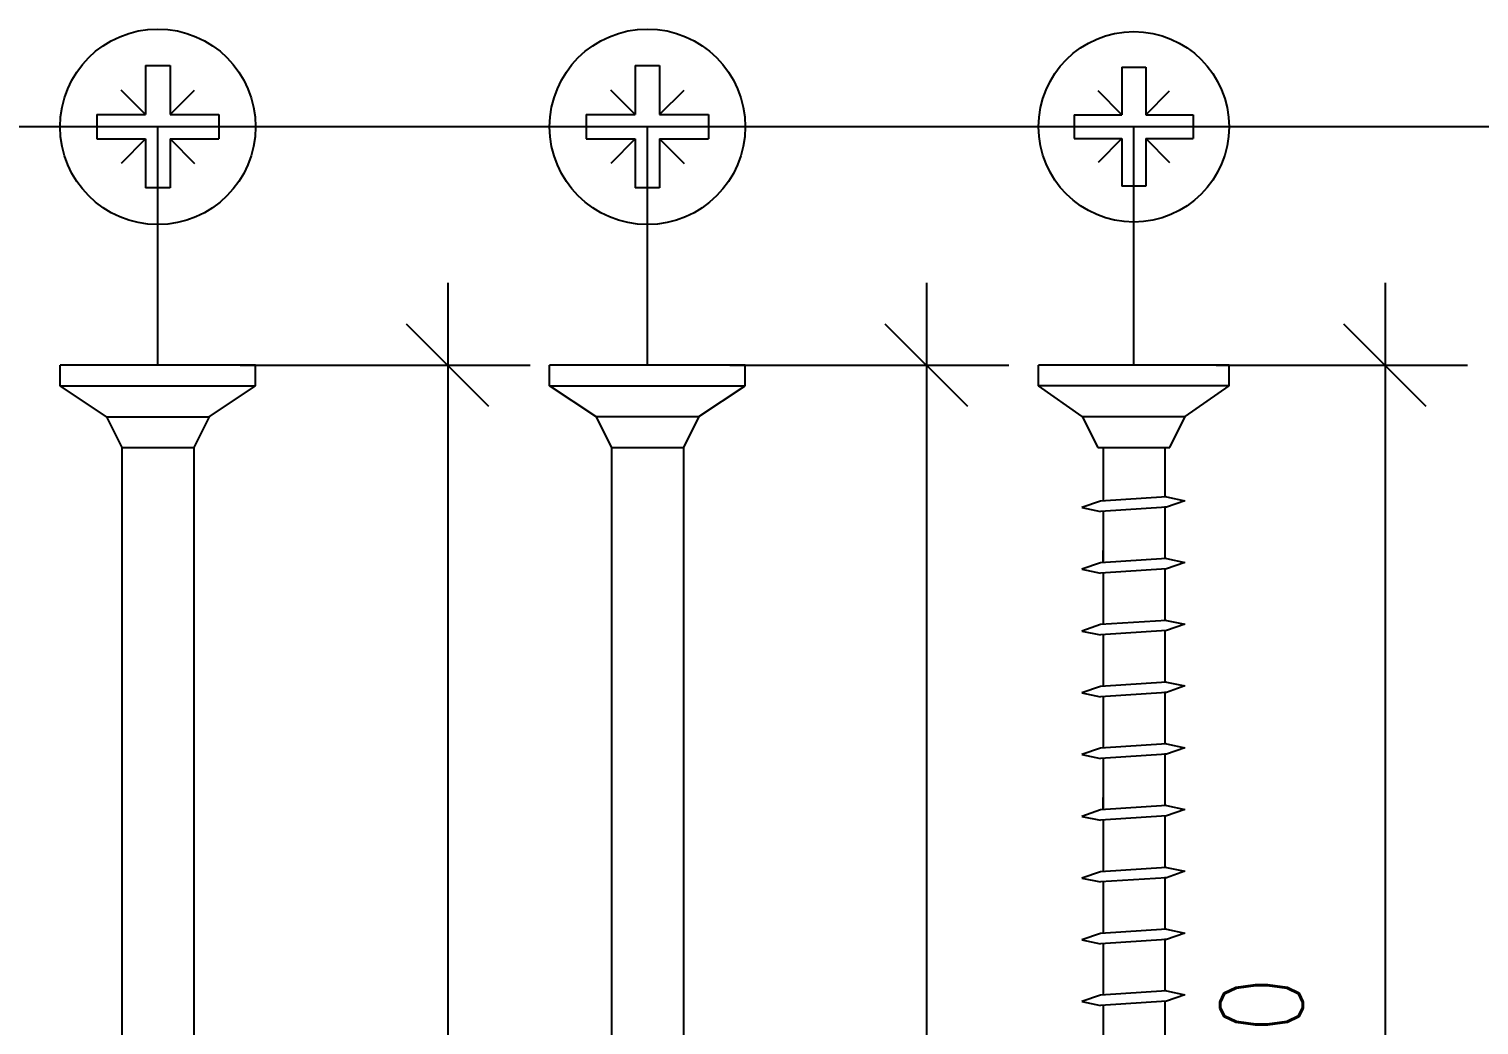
# Model space of a CAD drawing. Header units: millimetres. Extents: x 0 to 23312, y -3206 to 11448.
# Drawn here: x 6686.2 to 6756.6, y -2249.7 to -2201.3 of the extents above; entities that cross this region are included whole.
import ezdxf

# ---------------------------------------------------------------- set-up
doc = ezdxf.new("R2010")
doc.units = ezdxf.units.MM
doc.header["$LTSCALE"] = 10
doc.header["$PDMODE"] = 35
for name, color, linetype in [('02 - Notes & Text', 251, 'Continuous'), ('40 - Detail Outline', 142, 'Continuous'), ('41 - Detail', 7, 'Continuous')]:
    doc.layers.add(name, color=color, linetype=linetype)
doc.styles.add('1-2', font='romans.shx', dxfattribs={"width": 0.8, "height": 4})
doc.dimstyles.new('1-2', dxfattribs={"dimtxt": 4, "dimasz": 4, "dimexe": 4, "dimexo": 4, "dimgap": 4, "dimtad": 1, "dimdec": 0, "dimzin": 0, "dimdsep": 46, "dimtxsty": '1-2', "dimblk": 'OBLIQUE', "dimcen": 4, "dimdle": 4, "dimclrd": 251, "dimclre": 251, "dimclrt": 251, "dimadec": 0, "dimazin": 0, "dimtfac": 1, "dimtdec": 0, "dimtix": 1, "dimtmove": 1, "dimatfit": 3, "dimfxl": 1, "dimtolj": 1, "dimtzin": 0, "dimlwd": 25, "dimarcsym": 0})

# ---------------------------------------------------------------- blocks, each defined once
blk = doc.blocks.new('_Oblique')
at = {"color": 0, "linetype": 'ByBlock', "lineweight": -2}
blk.add_line((-0.5, -0.5), (0.5, 0.5), dxfattribs=at)
blk = doc.blocks.new('*D42')
at = {"layer": '02 - Notes & Text', "color": 251, "lineweight": 25, "ltscale": 10, "transparency": 16777216}
blk.add_line((6752.057, -2213.67), (6752.057, -2290.67), dxfattribs=at)
at = {"layer": '02 - Notes & Text', "color": 251, "lineweight": -2, "ltscale": 10, "transparency": 16777216}
for p, q in [((6743.854, -2217.67), (6756.057, -2217.67)), ((6743.86, -2286.67), (6756.057, -2286.67))]:
    blk.add_line(p, q, dxfattribs=at)
at = {"layer": 'Defpoints', "color": 0, "ltscale": 10, "transparency": 16777216}
for p in [(6739.854, -2217.67), (6739.86, -2286.67), (6752.057, -2286.67)]:
    blk.add_point(p, dxfattribs=at)
at = {"layer": '02 - Notes & Text', "color": 251, "lineweight": 25, "ltscale": 10, "transparency": 16777216, "xscale": 4, "yscale": 4, "zscale": 4}
for p, rotation in [((6752.057, -2217.67), 90), ((6752.057, -2286.67), 270)]:
    blk.add_blockref('_Oblique', p, dxfattribs=dict(at, rotation=rotation))
at = {"layer": '02 - Notes & Text', "color": 251, "ltscale": 10, "transparency": 16777216, "insert": (6746.057, -2252.17), "char_height": 4, "attachment_point": 5, "rotation": 90, "style": '1-2'}
blk.add_mtext('\\A1;69.0', dxfattribs=at)
blk = doc.blocks.new('*D43')
at = {"layer": '02 - Notes & Text', "color": 251, "lineweight": 25, "ltscale": 10, "transparency": 16777216}
blk.add_line((6729.786, -2213.67), (6729.786, -2300.67), dxfattribs=at)
at = {"layer": '02 - Notes & Text', "color": 251, "lineweight": -2, "ltscale": 10, "transparency": 16777216}
for p, q in [((6720.233, -2217.67), (6733.786, -2217.67)), ((6720.233, -2296.67), (6733.786, -2296.67))]:
    blk.add_line(p, q, dxfattribs=at)
at = {"layer": 'Defpoints', "color": 0, "ltscale": 10, "transparency": 16777216}
for p in [(6716.233, -2217.67), (6716.233, -2296.67), (6729.786, -2296.67)]:
    blk.add_point(p, dxfattribs=at)
at = {"layer": '02 - Notes & Text', "color": 251, "lineweight": 25, "ltscale": 10, "transparency": 16777216, "xscale": 4, "yscale": 4, "zscale": 4}
for p, rotation in [((6729.786, -2217.67), 90), ((6729.786, -2296.67), 270)]:
    blk.add_blockref('_Oblique', p, dxfattribs=dict(at, rotation=rotation))
at = {"layer": '02 - Notes & Text', "color": 251, "ltscale": 10, "transparency": 16777216, "insert": (6723.786, -2257.17), "char_height": 4, "attachment_point": 5, "rotation": 90, "style": '1-2'}
blk.add_mtext('\\A1;79.0', dxfattribs=at)
blk = doc.blocks.new('*D44')
at = {"layer": '02 - Notes & Text', "color": 251, "lineweight": 25, "ltscale": 10, "transparency": 16777216}
blk.add_line((6706.535, -2213.671), (6706.535, -2321.171), dxfattribs=at)
at = {"layer": '02 - Notes & Text', "color": 251, "lineweight": -2, "ltscale": 10, "transparency": 16777216}
for p, q in [((6696.453, -2217.671), (6710.535, -2217.671)), ((6696.453, -2317.171), (6710.535, -2317.171))]:
    blk.add_line(p, q, dxfattribs=at)
at = {"layer": 'Defpoints', "color": 0, "ltscale": 10, "transparency": 16777216}
for p in [(6692.453, -2217.671), (6692.453, -2317.171), (6706.535, -2317.171)]:
    blk.add_point(p, dxfattribs=at)
at = {"layer": '02 - Notes & Text', "color": 251, "lineweight": 25, "ltscale": 10, "transparency": 16777216, "xscale": 4, "yscale": 4, "zscale": 4}
for p, rotation in [((6706.535, -2217.671), 90), ((6706.535, -2317.171), 270)]:
    blk.add_blockref('_Oblique', p, dxfattribs=dict(at, rotation=rotation))
at = {"layer": '02 - Notes & Text', "color": 251, "ltscale": 10, "transparency": 16777216, "insert": (6700.535, -2267.421), "char_height": 4, "attachment_point": 5, "rotation": 90, "style": '1-2'}
blk.add_mtext('\\A1;99.5', dxfattribs=at)

msp = doc.modelspace()

# ---------------------------------------------------------------- linework, layer by layer
at = {"layer": '40 - Detail Outline', "ltscale": 10}
for p, q in [((6804.623, -2206.086), (6561.736, -2206.086)), ((6692.453, -2217.671), (6692.453, -2206.091)), ((6716.233, -2217.67), (6716.233, -2206.09)), ((6739.854, -2217.67), (6739.854, -2206.09))]:
    msp.add_line(p, q, dxfattribs=at)
at = {"layer": '41 - Detail', "color": 251}
for p, q in [((6691.86, -2203.117), (6691.86, -2205.492)), ((6691.86, -2203.117), (6693.047, -2203.117)), ((6693.047, -2203.117), (6693.047, -2205.492)), ((6715.639, -2203.117), (6715.639, -2205.492)), ((6715.639, -2203.117), (6716.826, -2203.117)), ((6716.826, -2203.117), (6716.826, -2205.492)), ((6739.276, -2203.195), (6739.276, -2205.508)), ((6739.276, -2203.195), (6740.432, -2203.195)), ((6740.432, -2203.195), (6740.432, -2205.508)), ((6691.86, -2205.492), (6690.672, -2204.304)), ((6693.047, -2205.492), (6694.235, -2204.304)), ((6715.639, -2205.492), (6714.451, -2204.304)), ((6716.826, -2205.492), (6718.014, -2204.304)), ((6739.276, -2205.508), (6738.12, -2204.351)), ((6740.432, -2205.508), (6741.588, -2204.351)), ((6689.485, -2205.492), (6691.86, -2205.492)), ((6689.485, -2205.492), (6689.485, -2206.679)), ((6693.047, -2205.492), (6695.422, -2205.492)), ((6695.422, -2205.492), (6695.422, -2206.679)), ((6713.264, -2205.492), (6715.639, -2205.492)), ((6713.264, -2205.492), (6713.264, -2206.679)), ((6716.826, -2205.492), (6719.201, -2205.492)), ((6719.201, -2205.492), (6719.201, -2206.679)), ((6736.963, -2205.508), (6739.276, -2205.508)), ((6736.963, -2205.508), (6736.963, -2206.664)), ((6740.432, -2205.508), (6742.745, -2205.508)), ((6742.745, -2205.508), (6742.745, -2206.664)), ((6689.485, -2206.679), (6691.86, -2206.679)), ((6691.86, -2206.679), (6690.672, -2207.867)), ((6691.86, -2206.679), (6691.86, -2209.054)), ((6693.047, -2206.679), (6693.047, -2209.054)), ((6693.047, -2206.679), (6695.422, -2206.679)), ((6693.047, -2206.679), (6694.235, -2207.867)), ((6713.264, -2206.679), (6715.639, -2206.679)), ((6715.639, -2206.679), (6714.451, -2207.867)), ((6715.639, -2206.679), (6715.639, -2209.054)), ((6716.826, -2206.679), (6716.826, -2209.054)), ((6716.826, -2206.679), (6719.201, -2206.679)), ((6716.826, -2206.679), (6718.014, -2207.867)), ((6736.963, -2206.664), (6739.276, -2206.664)), ((6739.276, -2206.664), (6738.12, -2207.82)), ((6739.276, -2206.664), (6739.276, -2208.976)), ((6740.432, -2206.664), (6740.432, -2208.976)), ((6740.432, -2206.664), (6742.745, -2206.664)), ((6740.432, -2206.664), (6741.588, -2207.82)), ((6693.047, -2209.054), (6691.86, -2209.054)), ((6716.826, -2209.054), (6715.639, -2209.054)), ((6740.432, -2208.976), (6739.276, -2208.976)), ((6697.203, -2217.672), (6687.703, -2217.67)), ((6687.703, -2218.67), (6687.703, -2217.67)), ((6697.203, -2218.67), (6697.203, -2217.672)), ((6720.983, -2217.671), (6711.483, -2217.669)), ((6711.483, -2218.669), (6711.483, -2217.669)), ((6720.983, -2218.669), (6720.983, -2217.671)), ((6744.479, -2217.67), (6735.229, -2217.67)), ((6735.229, -2218.67), (6735.229, -2217.67)), ((6744.479, -2218.67), (6744.479, -2217.67)), ((6689.953, -2220.171), (6687.703, -2218.67)), ((6687.703, -2218.67), (6697.203, -2218.67)), ((6694.953, -2220.171), (6697.203, -2218.67)), ((6713.733, -2220.17), (6711.483, -2218.669)), ((6711.483, -2218.669), (6720.983, -2218.669)), ((6718.733, -2220.17), (6720.983, -2218.669)), ((6737.354, -2220.17), (6735.229, -2218.67)), ((6744.479, -2218.67), (6735.229, -2218.67)), ((6742.354, -2220.17), (6744.479, -2218.67)), ((6689.953, -2220.171), (6694.953, -2220.171)), ((6689.953, -2220.171), (6690.705, -2221.667)), ((6694.953, -2220.171), (6694.205, -2221.667)), ((6713.733, -2220.17), (6714.484, -2221.666)), ((6713.733, -2220.17), (6718.733, -2220.17)), ((6718.733, -2220.17), (6717.984, -2221.666)), ((6737.354, -2220.17), (6742.354, -2220.17)), ((6737.354, -2220.17), (6738.105, -2221.667)), ((6741.609, -2221.667), (6742.354, -2220.17)), ((6690.705, -2221.667), (6694.205, -2221.667)), ((6690.705, -2221.667), (6690.705, -2250.667)), ((6694.205, -2221.667), (6694.205, -2250.667)), ((6714.484, -2221.666), (6717.984, -2221.666)), ((6714.484, -2221.666), (6714.484, -2250.666)), ((6717.984, -2221.666), (6717.984, -2250.666)), ((6738.105, -2221.667), (6741.609, -2221.667)), ((6738.36, -2221.667), (6738.36, -2224.265)), ((6738.36, -2221.667), (6738.36, -2224.265)), ((6738.36, -2221.667), (6738.36, -2224.265)), ((6738.36, -2221.667), (6738.36, -2224.265)), ((6741.36, -2221.667), (6741.36, -2224.068)), ((6741.36, -2221.667), (6741.36, -2224.068)), ((6741.36, -2221.667), (6741.36, -2224.068)), ((6741.36, -2221.667), (6741.36, -2224.068)), ((6738.235, -2224.272), (6737.335, -2224.585)), ((6738.235, -2224.272), (6737.335, -2224.585)), ((6738.235, -2224.272), (6737.335, -2224.585)), ((6738.235, -2224.272), (6737.335, -2224.585)), ((6737.335, -2224.585), (6738.235, -2224.773)), ((6737.335, -2224.585), (6738.235, -2224.773)), ((6737.335, -2224.585), (6738.235, -2224.773)), ((6737.335, -2224.585), (6738.235, -2224.773)), ((6741.435, -2224.064), (6738.235, -2224.272)), ((6741.435, -2224.064), (6738.235, -2224.272)), ((6741.435, -2224.064), (6738.235, -2224.272)), ((6741.435, -2224.064), (6738.235, -2224.272)), ((6741.435, -2224.565), (6738.235, -2224.773)), ((6741.435, -2224.565), (6738.235, -2224.773)), ((6741.435, -2224.565), (6738.235, -2224.773)), ((6741.435, -2224.565), (6738.235, -2224.773)), ((6741.435, -2224.565), (6741.35, -2224.57)), ((6741.435, -2224.565), (6741.35, -2224.57)), ((6741.435, -2224.565), (6741.35, -2224.57)), ((6741.435, -2224.565), (6741.35, -2224.57)), ((6741.36, -2224.569), (6741.36, -2227.068)), ((6741.36, -2224.569), (6741.36, -2227.068)), ((6741.36, -2224.569), (6741.36, -2227.068)), ((6741.36, -2224.569), (6741.36, -2227.068)), ((6741.435, -2224.064), (6742.335, -2224.252)), ((6741.435, -2224.064), (6742.335, -2224.252)), ((6741.435, -2224.064), (6742.335, -2224.252)), ((6741.435, -2224.064), (6742.335, -2224.252)), ((6742.335, -2224.252), (6741.435, -2224.565)), ((6742.335, -2224.252), (6741.435, -2224.565)), ((6742.335, -2224.252), (6741.435, -2224.565)), ((6742.335, -2224.252), (6741.435, -2224.565)), ((6738.36, -2224.766), (6738.36, -2227.265)), ((6738.36, -2224.766), (6738.36, -2227.265)), ((6738.36, -2224.766), (6738.36, -2227.265)), ((6738.36, -2224.766), (6738.36, -2227.265)), ((6738.36, -2227.264), (6738.36, -2226.666)), ((6738.235, -2227.272), (6737.335, -2227.585)), ((6738.235, -2227.272), (6737.335, -2227.585)), ((6738.235, -2227.272), (6737.335, -2227.585)), ((6738.235, -2227.272), (6737.335, -2227.585)), ((6738.235, -2227.272), (6737.335, -2227.585)), ((6738.235, -2227.272), (6737.335, -2227.585)), ((6741.435, -2227.064), (6738.235, -2227.272)), ((6741.435, -2227.064), (6738.235, -2227.272)), ((6741.435, -2227.064), (6738.235, -2227.272)), ((6741.435, -2227.064), (6738.235, -2227.272)), ((6741.435, -2227.064), (6738.235, -2227.272)), ((6741.435, -2227.064), (6738.235, -2227.272)), ((6741.435, -2227.064), (6742.335, -2227.252)), ((6741.435, -2227.064), (6742.335, -2227.252)), ((6741.435, -2227.064), (6742.335, -2227.252)), ((6741.435, -2227.064), (6742.335, -2227.252)), ((6741.435, -2227.064), (6742.335, -2227.252)), ((6741.435, -2227.064), (6742.335, -2227.252)), ((6742.335, -2227.252), (6741.435, -2227.565)), ((6742.335, -2227.252), (6741.435, -2227.565)), ((6742.335, -2227.252), (6741.435, -2227.565)), ((6742.335, -2227.252), (6741.435, -2227.565)), ((6742.335, -2227.252), (6741.435, -2227.565)), ((6742.335, -2227.252), (6741.435, -2227.565)), ((6737.335, -2227.585), (6738.235, -2227.773)), ((6737.335, -2227.585), (6738.235, -2227.773)), ((6737.335, -2227.585), (6738.235, -2227.773)), ((6737.335, -2227.585), (6738.235, -2227.773)), ((6737.335, -2227.585), (6738.235, -2227.773)), ((6737.335, -2227.585), (6738.235, -2227.773)), ((6741.435, -2227.565), (6738.235, -2227.773)), ((6741.435, -2227.565), (6738.235, -2227.773)), ((6741.435, -2227.565), (6738.235, -2227.773)), ((6741.435, -2227.565), (6738.235, -2227.773)), ((6741.435, -2227.565), (6738.235, -2227.773)), ((6741.435, -2227.565), (6738.235, -2227.773)), ((6738.36, -2227.766), (6738.36, -2230.265)), ((6738.36, -2227.766), (6738.36, -2230.265)), ((6738.36, -2227.766), (6738.36, -2230.265)), ((6738.36, -2227.766), (6738.36, -2230.265)), ((6738.36, -2227.766), (6738.36, -2230.265)), ((6738.36, -2227.766), (6738.36, -2230.265)), ((6741.435, -2227.565), (6741.35, -2227.57)), ((6741.435, -2227.565), (6741.35, -2227.57)), ((6741.435, -2227.565), (6741.35, -2227.57)), ((6741.435, -2227.565), (6741.35, -2227.57)), ((6741.435, -2227.565), (6741.35, -2227.57)), ((6741.435, -2227.565), (6741.35, -2227.57)), ((6741.36, -2227.569), (6741.36, -2230.068)), ((6741.36, -2227.569), (6741.36, -2230.068)), ((6741.36, -2227.569), (6741.36, -2230.068)), ((6741.36, -2227.569), (6741.36, -2230.068)), ((6741.36, -2227.569), (6741.36, -2230.068)), ((6741.36, -2227.569), (6741.36, -2230.068)), ((6738.235, -2230.272), (6737.335, -2230.585)), ((6738.235, -2230.272), (6737.335, -2230.585)), ((6738.235, -2230.272), (6737.335, -2230.585)), ((6738.235, -2230.272), (6737.335, -2230.585)), ((6741.435, -2230.064), (6738.235, -2230.272)), ((6741.435, -2230.064), (6738.235, -2230.272)), ((6741.435, -2230.064), (6738.235, -2230.272)), ((6741.435, -2230.064), (6738.235, -2230.272)), ((6741.435, -2230.064), (6742.335, -2230.252)), ((6741.435, -2230.064), (6742.335, -2230.252)), ((6741.435, -2230.064), (6742.335, -2230.252)), ((6741.435, -2230.064), (6742.335, -2230.252)), ((6742.335, -2230.252), (6741.435, -2230.565)), ((6742.335, -2230.252), (6741.435, -2230.565)), ((6742.335, -2230.252), (6741.435, -2230.565)), ((6742.335, -2230.252), (6741.435, -2230.565)), ((6737.335, -2230.585), (6738.235, -2230.773)), ((6737.335, -2230.585), (6738.235, -2230.773)), ((6737.335, -2230.585), (6738.235, -2230.773)), ((6737.335, -2230.585), (6738.235, -2230.773)), ((6741.435, -2230.565), (6738.235, -2230.773)), ((6741.435, -2230.565), (6738.235, -2230.773)), ((6741.435, -2230.565), (6738.235, -2230.773)), ((6741.435, -2230.565), (6738.235, -2230.773)), ((6738.36, -2230.766), (6738.36, -2233.265)), ((6738.36, -2230.766), (6738.36, -2233.265)), ((6738.36, -2230.766), (6738.36, -2233.265)), ((6738.36, -2230.766), (6738.36, -2233.265)), ((6741.435, -2230.565), (6741.35, -2230.57)), ((6741.435, -2230.565), (6741.35, -2230.57)), ((6741.435, -2230.565), (6741.35, -2230.57)), ((6741.435, -2230.565), (6741.35, -2230.57)), ((6741.36, -2230.569), (6741.36, -2233.068)), ((6741.36, -2230.569), (6741.36, -2233.068)), ((6741.36, -2230.569), (6741.36, -2233.068)), ((6741.36, -2230.569), (6741.36, -2233.068)), ((6741.435, -2233.064), (6738.235, -2233.272)), ((6741.435, -2233.064), (6738.235, -2233.272)), ((6741.435, -2233.064), (6738.235, -2233.272)), ((6741.435, -2233.064), (6738.235, -2233.272)), ((6741.435, -2233.064), (6742.335, -2233.252)), ((6741.435, -2233.064), (6742.335, -2233.252)), ((6741.435, -2233.064), (6742.335, -2233.252)), ((6741.435, -2233.064), (6742.335, -2233.252)), ((6738.235, -2233.272), (6737.335, -2233.585)), ((6738.235, -2233.272), (6737.335, -2233.585)), ((6738.235, -2233.272), (6737.335, -2233.585)), ((6738.235, -2233.272), (6737.335, -2233.585)), ((6737.335, -2233.585), (6738.235, -2233.773)), ((6737.335, -2233.585), (6738.235, -2233.773)), ((6737.335, -2233.585), (6738.235, -2233.773)), ((6737.335, -2233.585), (6738.235, -2233.773)), ((6741.435, -2233.565), (6738.235, -2233.773)), ((6741.435, -2233.565), (6738.235, -2233.773)), ((6741.435, -2233.565), (6738.235, -2233.773)), ((6741.435, -2233.565), (6738.235, -2233.773)), ((6738.36, -2233.766), (6738.36, -2236.265)), ((6738.36, -2233.766), (6738.36, -2236.265)), ((6738.36, -2233.766), (6738.36, -2236.265)), ((6738.36, -2233.766), (6738.36, -2236.265)), ((6741.435, -2233.565), (6741.35, -2233.57)), ((6741.435, -2233.565), (6741.35, -2233.57)), ((6741.435, -2233.565), (6741.35, -2233.57)), ((6741.435, -2233.565), (6741.35, -2233.57)), ((6741.36, -2233.569), (6741.36, -2236.068)), ((6741.36, -2233.569), (6741.36, -2236.068)), ((6741.36, -2233.569), (6741.36, -2236.068)), ((6741.36, -2233.569), (6741.36, -2236.068)), ((6742.335, -2233.252), (6741.435, -2233.565)), ((6742.335, -2233.252), (6741.435, -2233.565)), ((6742.335, -2233.252), (6741.435, -2233.565)), ((6742.335, -2233.252), (6741.435, -2233.565)), ((6738.235, -2236.272), (6737.335, -2236.585)), ((6738.235, -2236.272), (6737.335, -2236.585)), ((6738.235, -2236.272), (6737.335, -2236.585)), ((6738.235, -2236.272), (6737.335, -2236.585)), ((6737.335, -2236.585), (6738.235, -2236.773)), ((6737.335, -2236.585), (6738.235, -2236.773)), ((6737.335, -2236.585), (6738.235, -2236.773)), ((6737.335, -2236.585), (6738.235, -2236.773)), ((6741.435, -2236.064), (6738.235, -2236.272)), ((6741.435, -2236.064), (6738.235, -2236.272)), ((6741.435, -2236.064), (6738.235, -2236.272)), ((6741.435, -2236.064), (6738.235, -2236.272)), ((6741.435, -2236.565), (6738.235, -2236.773)), ((6741.435, -2236.565), (6738.235, -2236.773)), ((6741.435, -2236.565), (6738.235, -2236.773)), ((6741.435, -2236.565), (6738.235, -2236.773)), ((6741.435, -2236.565), (6741.35, -2236.57)), ((6741.435, -2236.565), (6741.35, -2236.57)), ((6741.435, -2236.565), (6741.35, -2236.57)), ((6741.435, -2236.565), (6741.35, -2236.57)), ((6741.36, -2236.569), (6741.36, -2239.068)), ((6741.36, -2236.569), (6741.36, -2239.068)), ((6741.36, -2236.569), (6741.36, -2239.068)), ((6741.36, -2236.569), (6741.36, -2239.068)), ((6741.435, -2236.064), (6742.335, -2236.252)), ((6741.435, -2236.064), (6742.335, -2236.252)), ((6741.435, -2236.064), (6742.335, -2236.252)), ((6741.435, -2236.064), (6742.335, -2236.252)), ((6742.335, -2236.252), (6741.435, -2236.565)), ((6742.335, -2236.252), (6741.435, -2236.565)), ((6742.335, -2236.252), (6741.435, -2236.565)), ((6742.335, -2236.252), (6741.435, -2236.565)), ((6738.36, -2236.766), (6738.36, -2239.265)), ((6738.36, -2236.766), (6738.36, -2239.265)), ((6738.36, -2236.766), (6738.36, -2239.265)), ((6738.36, -2236.766), (6738.36, -2239.265)), ((6738.36, -2239.264), (6738.36, -2238.666)), ((6738.235, -2239.272), (6737.335, -2239.585)), ((6738.235, -2239.272), (6737.335, -2239.585)), ((6738.235, -2239.272), (6737.335, -2239.585)), ((6738.235, -2239.272), (6737.335, -2239.585)), ((6738.235, -2239.272), (6737.335, -2239.585)), ((6738.235, -2239.272), (6737.335, -2239.585)), ((6741.435, -2239.064), (6738.235, -2239.272)), ((6741.435, -2239.064), (6738.235, -2239.272)), ((6741.435, -2239.064), (6738.235, -2239.272)), ((6741.435, -2239.064), (6738.235, -2239.272)), ((6741.435, -2239.064), (6738.235, -2239.272)), ((6741.435, -2239.064), (6738.235, -2239.272)), ((6741.435, -2239.064), (6742.335, -2239.252)), ((6741.435, -2239.064), (6742.335, -2239.252)), ((6741.435, -2239.064), (6742.335, -2239.252)), ((6741.435, -2239.064), (6742.335, -2239.252)), ((6741.435, -2239.064), (6742.335, -2239.252)), ((6741.435, -2239.064), (6742.335, -2239.252)), ((6742.335, -2239.252), (6741.435, -2239.565)), ((6742.335, -2239.252), (6741.435, -2239.565)), ((6742.335, -2239.252), (6741.435, -2239.565)), ((6742.335, -2239.252), (6741.435, -2239.565)), ((6742.335, -2239.252), (6741.435, -2239.565)), ((6742.335, -2239.252), (6741.435, -2239.565)), ((6737.335, -2239.585), (6738.235, -2239.773)), ((6737.335, -2239.585), (6738.235, -2239.773)), ((6737.335, -2239.585), (6738.235, -2239.773)), ((6737.335, -2239.585), (6738.235, -2239.773)), ((6737.335, -2239.585), (6738.235, -2239.773)), ((6737.335, -2239.585), (6738.235, -2239.773)), ((6741.435, -2239.565), (6738.235, -2239.773)), ((6741.435, -2239.565), (6738.235, -2239.773)), ((6741.435, -2239.565), (6738.235, -2239.773)), ((6741.435, -2239.565), (6738.235, -2239.773)), ((6741.435, -2239.565), (6738.235, -2239.773)), ((6741.435, -2239.565), (6738.235, -2239.773)), ((6738.36, -2239.766), (6738.36, -2242.265)), ((6738.36, -2239.766), (6738.36, -2242.265)), ((6738.36, -2239.766), (6738.36, -2242.265)), ((6738.36, -2239.766), (6738.36, -2242.265)), ((6738.36, -2239.766), (6738.36, -2242.265)), ((6738.36, -2239.766), (6738.36, -2242.265)), ((6741.435, -2239.565), (6741.35, -2239.57)), ((6741.435, -2239.565), (6741.35, -2239.57)), ((6741.435, -2239.565), (6741.35, -2239.57)), ((6741.435, -2239.565), (6741.35, -2239.57)), ((6741.435, -2239.565), (6741.35, -2239.57)), ((6741.435, -2239.565), (6741.35, -2239.57)), ((6741.36, -2239.569), (6741.36, -2242.068)), ((6741.36, -2239.569), (6741.36, -2242.068)), ((6741.36, -2239.569), (6741.36, -2242.068)), ((6741.36, -2239.569), (6741.36, -2242.068)), ((6741.36, -2239.569), (6741.36, -2242.068)), ((6741.36, -2239.569), (6741.36, -2242.068)), ((6738.235, -2242.272), (6737.335, -2242.585)), ((6738.235, -2242.272), (6737.335, -2242.585)), ((6738.235, -2242.272), (6737.335, -2242.585)), ((6738.235, -2242.272), (6737.335, -2242.585)), ((6741.435, -2242.064), (6738.235, -2242.272)), ((6741.435, -2242.064), (6738.235, -2242.272)), ((6741.435, -2242.064), (6738.235, -2242.272)), ((6741.435, -2242.064), (6738.235, -2242.272)), ((6741.435, -2242.064), (6742.335, -2242.252)), ((6741.435, -2242.064), (6742.335, -2242.252)), ((6741.435, -2242.064), (6742.335, -2242.252)), ((6741.435, -2242.064), (6742.335, -2242.252)), ((6742.335, -2242.252), (6741.435, -2242.565)), ((6742.335, -2242.252), (6741.435, -2242.565)), ((6742.335, -2242.252), (6741.435, -2242.565)), ((6742.335, -2242.252), (6741.435, -2242.565)), ((6737.335, -2242.585), (6738.235, -2242.773)), ((6737.335, -2242.585), (6738.235, -2242.773)), ((6737.335, -2242.585), (6738.235, -2242.773)), ((6737.335, -2242.585), (6738.235, -2242.773)), ((6741.435, -2242.565), (6738.235, -2242.773)), ((6741.435, -2242.565), (6738.235, -2242.773)), ((6741.435, -2242.565), (6738.235, -2242.773)), ((6741.435, -2242.565), (6738.235, -2242.773)), ((6738.36, -2242.766), (6738.36, -2245.265)), ((6738.36, -2242.766), (6738.36, -2245.265)), ((6738.36, -2242.766), (6738.36, -2245.265)), ((6738.36, -2242.766), (6738.36, -2245.265)), ((6741.435, -2242.565), (6741.35, -2242.57)), ((6741.435, -2242.565), (6741.35, -2242.57)), ((6741.435, -2242.565), (6741.35, -2242.57)), ((6741.435, -2242.565), (6741.35, -2242.57)), ((6741.36, -2242.569), (6741.36, -2245.068)), ((6741.36, -2242.569), (6741.36, -2245.068)), ((6741.36, -2242.569), (6741.36, -2245.068)), ((6741.36, -2242.569), (6741.36, -2245.068)), ((6741.435, -2245.064), (6738.235, -2245.272)), ((6741.435, -2245.064), (6738.235, -2245.272)), ((6741.435, -2245.064), (6738.235, -2245.272)), ((6741.435, -2245.064), (6738.235, -2245.272)), ((6741.435, -2245.064), (6742.335, -2245.252)), ((6741.435, -2245.064), (6742.335, -2245.252)), ((6741.435, -2245.064), (6742.335, -2245.252)), ((6741.435, -2245.064), (6742.335, -2245.252)), ((6738.235, -2245.272), (6737.335, -2245.585)), ((6738.235, -2245.272), (6737.335, -2245.585)), ((6738.235, -2245.272), (6737.335, -2245.585)), ((6738.235, -2245.272), (6737.335, -2245.585)), ((6737.335, -2245.585), (6738.235, -2245.773)), ((6737.335, -2245.585), (6738.235, -2245.773)), ((6737.335, -2245.585), (6738.235, -2245.773)), ((6737.335, -2245.585), (6738.235, -2245.773)), ((6741.435, -2245.565), (6738.235, -2245.773)), ((6741.435, -2245.565), (6738.235, -2245.773)), ((6741.435, -2245.565), (6738.235, -2245.773)), ((6741.435, -2245.565), (6738.235, -2245.773)), ((6738.36, -2245.766), (6738.36, -2248.265)), ((6738.36, -2245.766), (6738.36, -2248.265)), ((6738.36, -2245.766), (6738.36, -2248.265)), ((6738.36, -2245.766), (6738.36, -2248.265)), ((6741.435, -2245.565), (6741.35, -2245.57)), ((6741.435, -2245.565), (6741.35, -2245.57)), ((6741.435, -2245.565), (6741.35, -2245.57)), ((6741.435, -2245.565), (6741.35, -2245.57)), ((6741.36, -2245.569), (6741.36, -2248.068)), ((6741.36, -2245.569), (6741.36, -2248.068)), ((6741.36, -2245.569), (6741.36, -2248.068)), ((6741.36, -2245.569), (6741.36, -2248.068)), ((6742.335, -2245.252), (6741.435, -2245.565)), ((6742.335, -2245.252), (6741.435, -2245.565)), ((6742.335, -2245.252), (6741.435, -2245.565)), ((6742.335, -2245.252), (6741.435, -2245.565)), ((6738.235, -2248.272), (6737.335, -2248.585)), ((6738.235, -2248.272), (6737.335, -2248.585)), ((6738.235, -2248.272), (6737.335, -2248.585)), ((6738.235, -2248.272), (6737.335, -2248.585)), ((6737.335, -2248.585), (6738.235, -2248.773)), ((6737.335, -2248.585), (6738.235, -2248.773)), ((6737.335, -2248.585), (6738.235, -2248.773)), ((6737.335, -2248.585), (6738.235, -2248.773)), ((6741.435, -2248.064), (6738.235, -2248.272)), ((6741.435, -2248.064), (6738.235, -2248.272)), ((6741.435, -2248.064), (6738.235, -2248.272)), ((6741.435, -2248.064), (6738.235, -2248.272)), ((6741.435, -2248.565), (6738.235, -2248.773)), ((6741.435, -2248.565), (6738.235, -2248.773)), ((6741.435, -2248.565), (6738.235, -2248.773)), ((6741.435, -2248.565), (6738.235, -2248.773)), ((6741.435, -2248.565), (6741.35, -2248.57)), ((6741.435, -2248.565), (6741.35, -2248.57)), ((6741.435, -2248.565), (6741.35, -2248.57)), ((6741.435, -2248.565), (6741.35, -2248.57)), ((6741.36, -2248.569), (6741.36, -2251.068)), ((6741.36, -2248.569), (6741.36, -2251.068)), ((6741.36, -2248.569), (6741.36, -2251.068)), ((6741.36, -2248.569), (6741.36, -2251.068)), ((6741.435, -2248.064), (6742.335, -2248.252)), ((6741.435, -2248.064), (6742.335, -2248.252)), ((6741.435, -2248.064), (6742.335, -2248.252)), ((6741.435, -2248.064), (6742.335, -2248.252)), ((6742.335, -2248.252), (6741.435, -2248.565)), ((6742.335, -2248.252), (6741.435, -2248.565)), ((6742.335, -2248.252), (6741.435, -2248.565)), ((6742.335, -2248.252), (6741.435, -2248.565)), ((6738.36, -2248.766), (6738.36, -2251.265)), ((6738.36, -2248.766), (6738.36, -2251.265)), ((6738.36, -2248.766), (6738.36, -2251.265)), ((6738.36, -2248.766), (6738.36, -2251.265))]:
    msp.add_line(p, q, dxfattribs=at)
for centre, radius in [((6692.453, -2206.09), 4.75), ((6716.233, -2206.09), 4.75), ((6739.854, -2206.09), 4.625)]:
    msp.add_circle(centre, radius, dxfattribs=at)

# ---------------------------------------------------------------- dimensions: what is measured, and where the dimension line sits
at = {"layer": '02 - Notes & Text', "ltscale": 10}
for base, p1, p2, picture, middle in [((6706.535, -2317.171), (6692.453, -2217.671), (6692.453, -2317.171), '*D44', (6700.535, -2267.421)), ((6729.786, -2296.67), (6716.233, -2217.67), (6716.233, -2296.67), '*D43', (6723.786, -2257.17)), ((6752.057, -2286.67), (6739.854, -2217.67), (6739.86, -2286.67), '*D42', (6746.057, -2252.17))]:
    dim = msp.add_linear_dim(base=base, p1=p1, p2=p2, angle=90, dimstyle='1-2', override={"dimdec": 1}, dxfattribs=at)
    dim.commit()
    dim.dimension.update_dxf_attribs({"geometry": picture, "text_midpoint": middle})

doc.saveas('drawing.dxf')
